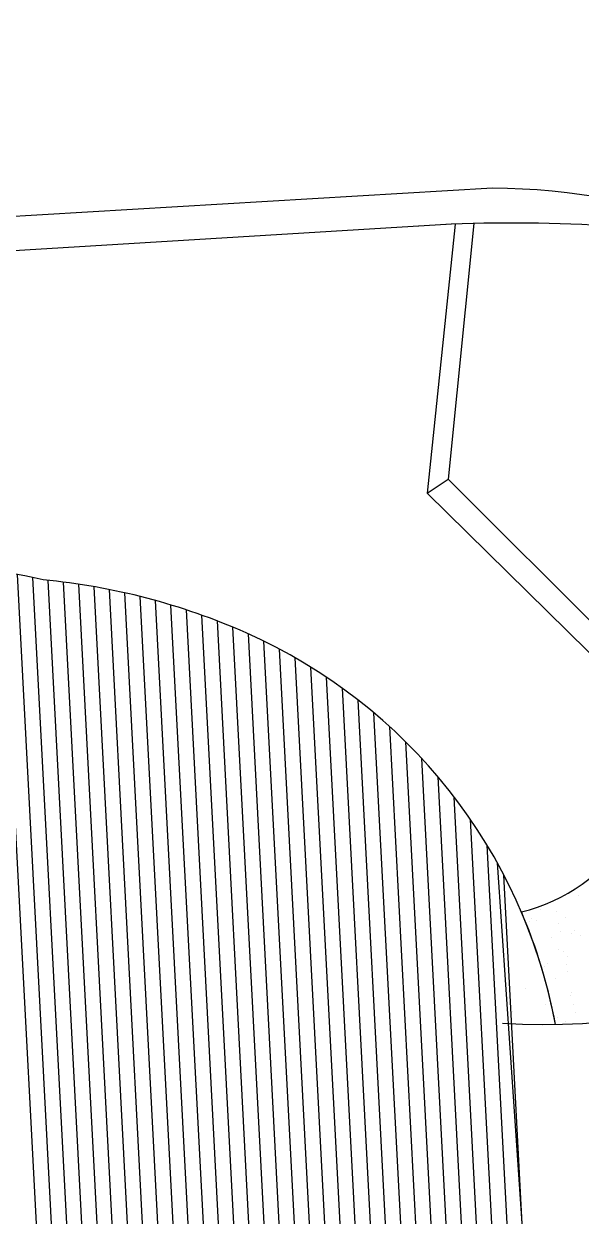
# Model space of a CAD drawing. Extents: x -508 to 92, y -98 to -31.
# Drawn here: x -109.833 to -108.27, y -69.167 to -65.822 of the extents above; entities that cross this region are included whole.
import ezdxf

# ---------------------------------------------------------------- set-up
doc = ezdxf.new("R2010")
doc.units = 0
doc.header["$MEASUREMENT"] = 0
doc.layers.get('0').update_dxf_attribs({"linetype": 'CONTINUOUS', "lineweight": 30})
doc.layers.add('SPARE', color=7, linetype='CONTINUOUS')

# ---------------------------------------------------------------- blocks, each defined once
blk = doc.blocks.new('*X10')
at = {"color": 0}
for p, q in [((50.1625, 63.7462), (50.0925, 65.0832)), ((50.1928, 63.7421), (50.1227, 65.0785)), ((50.2231, 63.7374), (50.1531, 65.0726)), ((50.2534, 63.7321), (50.1834, 65.067)), ((50.2837, 63.726), (50.2137, 65.0635)), ((50.3141, 63.7193), (50.2439, 65.0594)), ((50.3446, 63.7119), (50.2742, 65.0545)), ((50.375, 63.7037), (50.3045, 65.0488)), ((50.4055, 63.6949), (50.3349, 65.0424)), ((50.4361, 63.6852), (50.3653, 65.0352)), ((50.4667, 63.6749), (50.3958, 65.0272)), ((50.4973, 63.6637), (50.4263, 65.0184)), ((50.528, 63.6517), (50.4569, 65.0087)), ((50.5587, 63.6389), (50.4874, 64.9982)), ((50.5894, 63.6252), (50.5181, 64.9868)), ((50.6203, 63.6104), (50.5488, 64.9744)), ((50.6511, 63.5944), (50.5795, 64.9611)), ((50.6821, 63.5773), (50.6103, 64.9467)), ((50.7131, 63.5589), (50.6412, 64.931)), ((50.7442, 63.5391), (50.6721, 64.914)), ((50.7753, 63.5179), (50.7031, 64.8955)), ((50.8066, 63.4951), (50.7342, 64.8755)), ((50.8379, 63.4706), (50.7654, 64.8539)), ((50.8693, 63.4443), (50.7967, 64.8304)), ((50.9008, 63.416), (50.828, 64.805)), ((50.9325, 63.3854), (50.8595, 64.7774)), ((50.9643, 63.3518), (50.8911, 64.7474)), ((50.9963, 63.3146), (50.9229, 64.7145)), ((51.0285, 63.273), (50.9548, 64.6785)), ((51.061, 63.2258), (50.987, 64.6385)), ((51.0939, 63.1711), (51.0193, 64.5938)), ((51.1274, 63.1057), (51.052, 64.5431)), ((51.1618, 63.0213), (51.0852, 64.4842))]:
    blk.add_line(p, q, dxfattribs=at)
blk = doc.blocks.new('*X14')
at = {"color": 0}
for p, q in [((51.2323, 64.4437), (51.2323, 64.4437)), ((51.1401, 64.3986), (51.1401, 64.3986)), ((51.1502, 64.395), (51.1502, 64.395)), ((51.1581, 64.4152), (51.1581, 64.4152)), ((51.189, 64.4124), (51.189, 64.4124)), ((51.2078, 64.4), (51.2078, 64.4)), ((51.1354, 64.3928), (51.1354, 64.3928)), ((51.1935, 64.3882), (51.1935, 64.3882)), ((51.1964, 64.3727), (51.1964, 64.3727)), ((51.2242, 64.3742), (51.2242, 64.3742)), ((51.1798, 64.3604), (51.1798, 64.3604)), ((51.2194, 64.3684), (51.2194, 64.3684)), ((51.2375, 64.3653), (51.2375, 64.3653)), ((51.1937, 64.3372), (51.1937, 64.3372)), ((51.2038, 64.3323), (51.2038, 64.3323)), ((51.1664, 64.3041), (51.1664, 64.3041)), ((51.1711, 64.3099), (51.1711, 64.3099)), ((51.2083, 64.3081), (51.2083, 64.3081)), ((51.2115, 64.3233), (51.2115, 64.3233)), ((51.187, 64.2796), (51.187, 64.2796)), ((51.2112, 64.2926), (51.2112, 64.2926)), ((51.1284, 64.2605), (51.1284, 64.2605)), ((51.1756, 64.2417), (51.1756, 64.2417)), ((51.2166, 64.2449), (51.2166, 64.2449)), ((51.2187, 64.2522), (51.2187, 64.2522)), ((51.1018, 64.2135), (51.1018, 64.2135)), ((51.1682, 64.2286), (51.1682, 64.2286)), ((51.2232, 64.228), (51.2232, 64.228)), ((51.226, 64.2125), (51.226, 64.2125)), ((51.0945, 64.2005), (51.0945, 64.2005)), ((51.1906, 64.203), (51.1906, 64.203)), ((51.2072, 64.1954), (51.2072, 64.1954))]:
    blk.add_line(p, q, dxfattribs=at)

msp = doc.modelspace()

# ---------------------------------------------------------------- linework, layer by layer
at = {"layer": 'SPARE'}
for p, q in [((-108.5188, -66.283), (-111.7284, -66.4727)), ((-108.6336, -66.3841), (-111.6488, -66.568)), ((-108.6229, -66.3842), (-108.7018, -67.1386)), ((-108.5706, -66.3824), (-108.6429, -67.0993)), ((-108.7018, -67.1386), (-108.6429, -67.0993)), ((-108.6429, -67.0993), (-108.0747, -67.667)), ((-108.7018, -67.1386), (-108.1493, -67.6828)), ((-108.3545, -70.3596), (-108.5048, -68.1757))]:
    msp.add_line(p, q, dxfattribs=at)
for centre, radius, start, end in [((-108.4666, -67.2912), 1.9447, 48.5399, 102.0689), ((-108.5359, -68.2134), 1.9304, 49.825, 89.4935), ((-108.4587, -70.5468), 4.1659, 80.6508, 94.0947), ((-110.0578, -68.5458), 1.1965, 76.513, 116.762), ((-109.949, -69.1988), 1.8246, 66.1019, 84.6443), ((-109.8183, -68.9038), 1.5018, 10.5456, 66.1019), ((-108.3726, -66.9097), 1.7195, 266.076, 324.9853), ((-108.5553, -67.8312), 0.4965, 283.7378, 327.3094), ((-109.8183, -68.9038), 1.5018, 10.5456, 23.1446)]:
    msp.add_arc(centre, radius, start, end, dxfattribs=at)

# ---------------------------------------------------------------- block references
at = {"layer": 'SPARE', "xscale": 1.417928025364645, "yscale": 1.417928190433364, "zscale": 1.417928123085428}
for name in ['*X10', '*X14']:
    msp.add_blockref(name, (-180.9214, -159.6439), dxfattribs=at)

doc.saveas('drawing.dxf')
